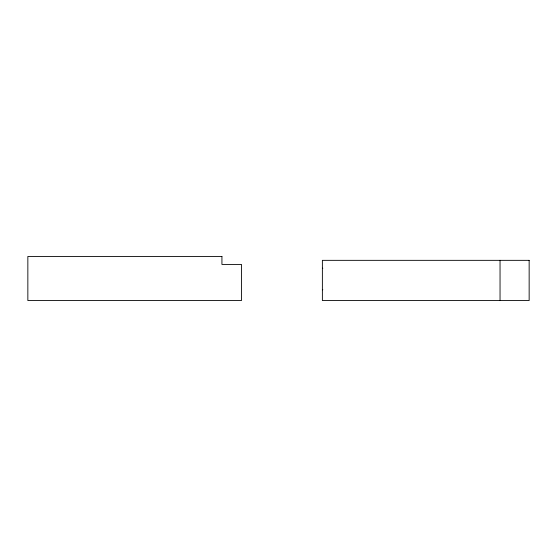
<?xml version="1.0" encoding="UTF-8"?>
<svg xmlns="http://www.w3.org/2000/svg" width="557" height="557" viewBox="0 0 557 557"><rect width="100%" height="100%" fill="white"/><g stroke="black" fill="none" stroke-linecap="round" stroke-linejoin="round"><path stroke-width="0.84" d="M322.378 268.251L322.809 268.251M322.378 289.751L322.809 289.751M500.04 260.342L500.04 300.543M221.93 256.457L27.85 256.457L27.85 300.543L241.487 300.543L241.487 264.429L221.93 264.429L221.93 256.457M529.15 260.342L322.378 260.342L322.378 300.543L529.15 300.543L529.15 260.342"/></g></svg>
